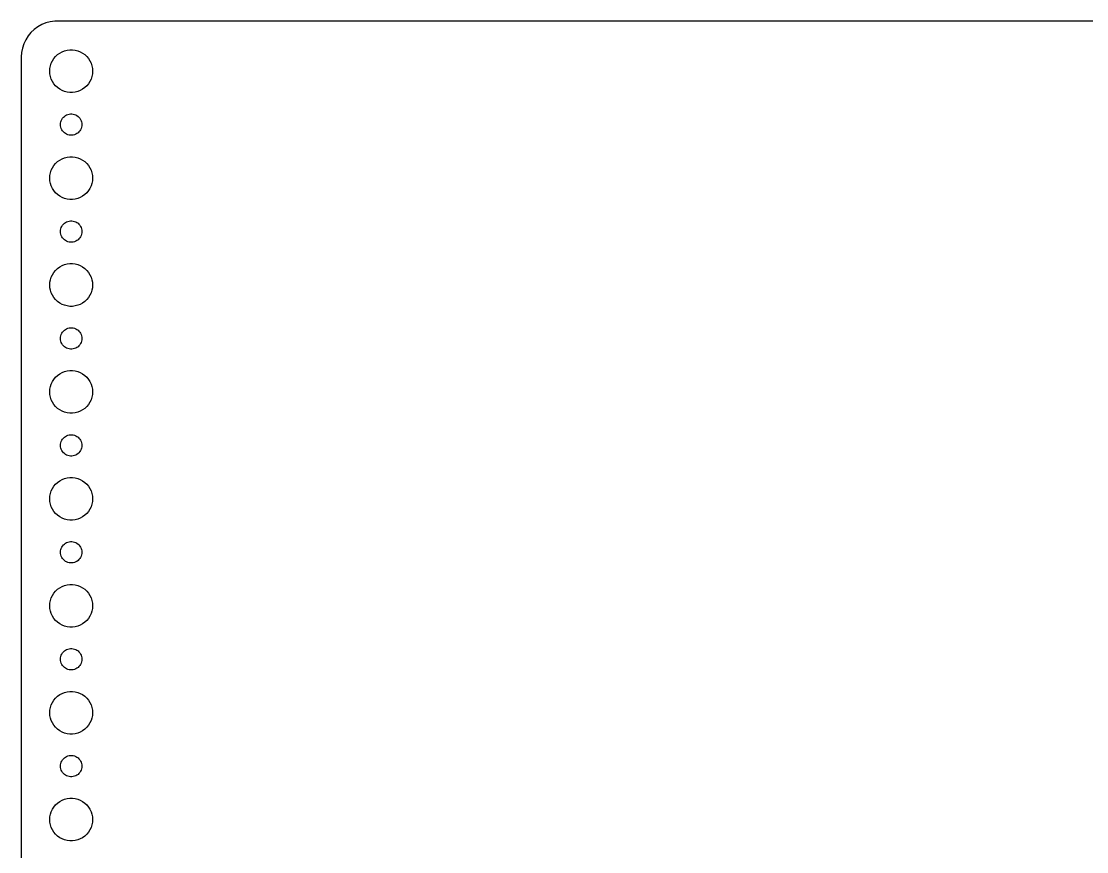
# Model space of a CAD drawing. Header units: metres. Extents: x -150 to 150, y -112 to 112.
# Drawn here: x -149.5 to 0, y -4.5 to 112 of the extents above; entities that cross this region are included whole.
import ezdxf

# ---------------------------------------------------------------- set-up
doc = ezdxf.new("R2010")
doc.units = ezdxf.units.M

msp = doc.modelspace()

# ---------------------------------------------------------------- linework, layer by layer
for p, q in [((-147.687, 110.853), (-148.145, 110.423)), ((-147.179, 111.222), (-147.687, 110.853)), ((-146.629, 111.524), (-147.179, 111.222)), ((-146.045, 111.755), (-146.629, 111.524)), ((-145.437, 111.911), (-146.045, 111.755)), ((-144.814, 111.99), (-145.437, 111.911)), ((144.814, 111.99), (-144.814, 111.99)), ((-148.882, 109.409), (-149.149, 108.841)), ((-148.545, 109.939), (-148.882, 109.409)), ((-148.145, 110.423), (-148.545, 109.939)), ((-149.343, 108.243), (-149.461, 107.627)), ((-149.149, 108.841), (-149.343, 108.243)), ((-144.107, 107.533), (-143.777, 107.714)), ((-143.777, 107.714), (-143.427, 107.853)), ((-143.427, 107.853), (-143.062, 107.947)), ((-143.062, 107.947), (-142.688, 107.994)), ((-142.688, 107.994), (-142.312, 107.994)), ((-142.312, 107.994), (-141.938, 107.947)), ((-141.938, 107.947), (-141.573, 107.853)), ((-141.573, 107.853), (-141.223, 107.714)), ((-141.223, 107.714), (-140.893, 107.533)), ((-149.461, 107.627), (-149.5, 107)), ((-149.5, 107), (-149.5, -107)), ((-145.289, 106.104), (-145.129, 106.445)), ((-145.129, 106.445), (-144.927, 106.763)), ((-144.927, 106.763), (-144.687, 107.054)), ((-144.687, 107.054), (-144.412, 107.312)), ((-144.412, 107.312), (-144.107, 107.533)), ((-140.893, 107.533), (-140.588, 107.312)), ((-140.588, 107.312), (-140.313, 107.054)), ((-140.313, 107.054), (-140.073, 106.763)), ((-140.073, 106.763), (-139.871, 106.445)), ((-139.871, 106.445), (-139.711, 106.104)), ((-145.5, 105), (-145.476, 105.376)), ((-145.476, 104.624), (-145.5, 105)), ((-145.476, 105.376), (-145.406, 105.746)), ((-145.406, 105.746), (-145.289, 106.104)), ((-139.711, 106.104), (-139.594, 105.746)), ((-139.594, 105.746), (-139.524, 105.376)), ((-139.524, 105.376), (-139.5, 105)), ((-139.5, 105), (-139.524, 104.624)), ((-145.406, 104.254), (-145.476, 104.624)), ((-145.289, 103.896), (-145.406, 104.254)), ((-145.129, 103.555), (-145.289, 103.896)), ((-144.927, 103.237), (-145.129, 103.555)), ((-144.687, 102.946), (-144.927, 103.237)), ((-140.073, 103.237), (-140.313, 102.946)), ((-139.871, 103.555), (-140.073, 103.237)), ((-139.711, 103.896), (-139.871, 103.555)), ((-139.594, 104.254), (-139.711, 103.896)), ((-139.524, 104.624), (-139.594, 104.254)), ((-144.412, 102.688), (-144.687, 102.946)), ((-144.107, 102.467), (-144.412, 102.688)), ((-143.777, 102.286), (-144.107, 102.467)), ((-143.427, 102.147), (-143.777, 102.286)), ((-143.062, 102.053), (-143.427, 102.147)), ((-142.688, 102.006), (-143.062, 102.053)), ((-142.312, 102.006), (-142.688, 102.006)), ((-141.938, 102.053), (-142.312, 102.006)), ((-141.573, 102.147), (-141.938, 102.053)), ((-141.223, 102.286), (-141.573, 102.147)), ((-140.893, 102.467), (-141.223, 102.286)), ((-140.588, 102.688), (-140.893, 102.467)), ((-140.313, 102.946), (-140.588, 102.688)), ((-143.456, 98.6558), (-143.304, 98.7665)), ((-143.304, 98.7665), (-143.139, 98.8572)), ((-143.139, 98.8572), (-142.964, 98.9266)), ((-142.964, 98.9266), (-142.781, 98.9734)), ((-142.781, 98.9734), (-142.594, 98.997)), ((-142.594, 98.997), (-142.406, 98.997)), ((-142.406, 98.997), (-142.219, 98.9734)), ((-142.219, 98.9734), (-142.036, 98.9266)), ((-142.036, 98.9266), (-141.861, 98.8572)), ((-141.861, 98.8572), (-141.696, 98.7665)), ((-141.696, 98.7665), (-141.544, 98.6558)), ((-144, 97.5), (-143.988, 97.688)), ((-143.988, 97.312), (-144, 97.5)), ((-143.988, 97.688), (-143.953, 97.873)), ((-143.953, 97.127), (-143.988, 97.312)), ((-143.953, 97.873), (-143.895, 98.0522)), ((-143.895, 98.0522), (-143.814, 98.2226)), ((-143.814, 98.2226), (-143.714, 98.3817)), ((-143.714, 98.3817), (-143.593, 98.5268)), ((-143.593, 98.5268), (-143.456, 98.6558)), ((-141.544, 98.6558), (-141.407, 98.5268)), ((-141.407, 98.5268), (-141.286, 98.3817)), ((-141.286, 98.3817), (-141.186, 98.2226)), ((-141.186, 98.2226), (-141.105, 98.0522)), ((-141.105, 98.0522), (-141.047, 97.873)), ((-141.047, 97.873), (-141.012, 97.688)), ((-141.012, 97.312), (-141.047, 97.127)), ((-141.012, 97.688), (-141, 97.5)), ((-141, 97.5), (-141.012, 97.312)), ((-143.895, 96.9478), (-143.953, 97.127)), ((-143.814, 96.7774), (-143.895, 96.9478)), ((-143.714, 96.6183), (-143.814, 96.7774)), ((-143.593, 96.4732), (-143.714, 96.6183)), ((-143.456, 96.3442), (-143.593, 96.4732)), ((-143.304, 96.2335), (-143.456, 96.3442)), ((-143.139, 96.1428), (-143.304, 96.2335)), ((-142.964, 96.0734), (-143.139, 96.1428)), ((-142.781, 96.0266), (-142.964, 96.0734)), ((-142.594, 96.003), (-142.781, 96.0266)), ((-142.406, 96.003), (-142.594, 96.003)), ((-142.219, 96.0266), (-142.406, 96.003)), ((-142.036, 96.0734), (-142.219, 96.0266)), ((-141.861, 96.1428), (-142.036, 96.0734)), ((-141.696, 96.2335), (-141.861, 96.1428)), ((-141.544, 96.3442), (-141.696, 96.2335)), ((-141.407, 96.4732), (-141.544, 96.3442)), ((-141.286, 96.6183), (-141.407, 96.4732)), ((-141.186, 96.7774), (-141.286, 96.6183)), ((-141.105, 96.9478), (-141.186, 96.7774)), ((-141.047, 97.127), (-141.105, 96.9478)), ((-144.107, 92.533), (-143.777, 92.7145)), ((-143.777, 92.7145), (-143.427, 92.8532)), ((-143.427, 92.8532), (-143.062, 92.9469)), ((-143.062, 92.9469), (-142.688, 92.9941)), ((-142.688, 92.9941), (-142.312, 92.9941)), ((-142.312, 92.9941), (-141.938, 92.9469)), ((-141.938, 92.9469), (-141.573, 92.8532)), ((-141.573, 92.8532), (-141.223, 92.7145)), ((-141.223, 92.7145), (-140.893, 92.533)), ((-145.289, 91.1044), (-145.129, 91.4453)), ((-145.129, 91.4453), (-144.927, 91.7634)), ((-144.927, 91.7634), (-144.687, 92.0536)), ((-144.687, 92.0536), (-144.412, 92.3115)), ((-144.412, 92.3115), (-144.107, 92.533)), ((-140.893, 92.533), (-140.588, 92.3115)), ((-140.588, 92.3115), (-140.313, 92.0536)), ((-140.313, 92.0536), (-140.073, 91.7634)), ((-140.073, 91.7634), (-139.871, 91.4453)), ((-139.871, 91.4453), (-139.711, 91.1044)), ((-145.5, 90), (-145.476, 90.376)), ((-145.476, 89.624), (-145.5, 90)), ((-145.476, 90.376), (-145.406, 90.7461)), ((-145.406, 90.7461), (-145.289, 91.1044)), ((-139.711, 91.1044), (-139.594, 90.7461)), ((-139.594, 90.7461), (-139.524, 90.376)), ((-139.524, 90.376), (-139.5, 90)), ((-139.5, 90), (-139.524, 89.624)), ((-145.406, 89.2539), (-145.476, 89.624)), ((-145.289, 88.8956), (-145.406, 89.2539)), ((-145.129, 88.5547), (-145.289, 88.8956)), ((-144.927, 88.2366), (-145.129, 88.5547)), ((-144.687, 87.9464), (-144.927, 88.2366)), ((-140.073, 88.2366), (-140.313, 87.9464)), ((-139.871, 88.5547), (-140.073, 88.2366)), ((-139.711, 88.8956), (-139.871, 88.5547)), ((-139.594, 89.2539), (-139.711, 88.8956)), ((-139.524, 89.624), (-139.594, 89.2539)), ((-144.412, 87.6885), (-144.687, 87.9464)), ((-144.107, 87.467), (-144.412, 87.6885)), ((-143.777, 87.2855), (-144.107, 87.467)), ((-143.427, 87.1468), (-143.777, 87.2855)), ((-143.062, 87.0531), (-143.427, 87.1468)), ((-142.688, 87.0059), (-143.062, 87.0531)), ((-142.312, 87.0059), (-142.688, 87.0059)), ((-141.938, 87.0531), (-142.312, 87.0059)), ((-141.573, 87.1468), (-141.938, 87.0531)), ((-141.223, 87.2855), (-141.573, 87.1468)), ((-140.893, 87.467), (-141.223, 87.2855)), ((-140.588, 87.6885), (-140.893, 87.467)), ((-140.313, 87.9464), (-140.588, 87.6885)), ((-143.456, 83.6558), (-143.304, 83.7665)), ((-143.304, 83.7665), (-143.139, 83.8572)), ((-143.139, 83.8572), (-142.964, 83.9266)), ((-142.964, 83.9266), (-142.781, 83.9734)), ((-142.781, 83.9734), (-142.594, 83.997)), ((-142.594, 83.997), (-142.406, 83.997)), ((-142.406, 83.997), (-142.219, 83.9734)), ((-142.219, 83.9734), (-142.036, 83.9266)), ((-142.036, 83.9266), (-141.861, 83.8572)), ((-141.861, 83.8572), (-141.696, 83.7665)), ((-141.696, 83.7665), (-141.544, 83.6558)), ((-144, 82.5), (-143.988, 82.688)), ((-143.988, 82.312), (-144, 82.5)), ((-143.988, 82.688), (-143.953, 82.873)), ((-143.953, 82.127), (-143.988, 82.312)), ((-143.953, 82.873), (-143.895, 83.0522)), ((-143.895, 83.0522), (-143.814, 83.2226)), ((-143.814, 83.2226), (-143.714, 83.3817)), ((-143.714, 83.3817), (-143.593, 83.5268)), ((-143.593, 83.5268), (-143.456, 83.6558)), ((-141.544, 83.6558), (-141.407, 83.5268)), ((-141.407, 83.5268), (-141.286, 83.3817)), ((-141.286, 83.3817), (-141.186, 83.2226)), ((-141.186, 83.2226), (-141.105, 83.0522)), ((-141.105, 83.0522), (-141.047, 82.873)), ((-141.047, 82.873), (-141.012, 82.688)), ((-141.012, 82.312), (-141.047, 82.127)), ((-141.012, 82.688), (-141, 82.5)), ((-141, 82.5), (-141.012, 82.312)), ((-143.895, 81.9478), (-143.953, 82.127)), ((-143.814, 81.7774), (-143.895, 81.9478)), ((-143.714, 81.6183), (-143.814, 81.7774)), ((-143.593, 81.4732), (-143.714, 81.6183)), ((-143.456, 81.3442), (-143.593, 81.4732)), ((-143.304, 81.2335), (-143.456, 81.3442)), ((-143.139, 81.1428), (-143.304, 81.2335)), ((-142.964, 81.0734), (-143.139, 81.1428)), ((-142.781, 81.0266), (-142.964, 81.0734)), ((-142.594, 81.003), (-142.781, 81.0266)), ((-142.406, 81.003), (-142.594, 81.003)), ((-142.219, 81.0266), (-142.406, 81.003)), ((-142.036, 81.0734), (-142.219, 81.0266)), ((-141.861, 81.1428), (-142.036, 81.0734)), ((-141.696, 81.2335), (-141.861, 81.1428)), ((-141.544, 81.3442), (-141.696, 81.2335)), ((-141.407, 81.4732), (-141.544, 81.3442)), ((-141.286, 81.6183), (-141.407, 81.4732)), ((-141.186, 81.7774), (-141.286, 81.6183)), ((-141.105, 81.9478), (-141.186, 81.7774)), ((-141.047, 82.127), (-141.105, 81.9478)), ((-143.777, 77.7145), (-143.427, 77.8532)), ((-143.427, 77.8532), (-143.062, 77.9469)), ((-143.062, 77.9469), (-142.688, 77.9941)), ((-142.688, 77.9941), (-142.312, 77.9941)), ((-142.312, 77.9941), (-141.938, 77.9469)), ((-141.938, 77.9469), (-141.573, 77.8532)), ((-141.573, 77.8532), (-141.223, 77.7145)), ((-145.289, 76.1044), (-145.129, 76.4453)), ((-145.129, 76.4453), (-144.927, 76.7634)), ((-144.927, 76.7634), (-144.687, 77.0536)), ((-144.687, 77.0536), (-144.412, 77.3115)), ((-144.412, 77.3115), (-144.107, 77.533)), ((-144.107, 77.533), (-143.777, 77.7145)), ((-141.223, 77.7145), (-140.893, 77.533)), ((-140.893, 77.533), (-140.588, 77.3115)), ((-140.588, 77.3115), (-140.313, 77.0536)), ((-140.313, 77.0536), (-140.073, 76.7634)), ((-140.073, 76.7634), (-139.871, 76.4453)), ((-139.871, 76.4453), (-139.711, 76.1044)), ((-145.5, 75), (-145.476, 75.376)), ((-145.476, 74.624), (-145.5, 75)), ((-145.476, 75.376), (-145.406, 75.7461)), ((-145.406, 75.7461), (-145.289, 76.1044)), ((-139.711, 76.1044), (-139.594, 75.7461)), ((-139.594, 75.7461), (-139.524, 75.376)), ((-139.524, 75.376), (-139.5, 75)), ((-139.5, 75), (-139.524, 74.624)), ((-145.406, 74.2539), (-145.476, 74.624)), ((-145.289, 73.8956), (-145.406, 74.2539)), ((-145.129, 73.5547), (-145.289, 73.8956)), ((-144.927, 73.2366), (-145.129, 73.5547)), ((-139.871, 73.5547), (-140.073, 73.2366)), ((-139.711, 73.8956), (-139.871, 73.5547)), ((-139.594, 74.2539), (-139.711, 73.8956)), ((-139.524, 74.624), (-139.594, 74.2539)), ((-144.687, 72.9464), (-144.927, 73.2366)), ((-144.412, 72.6885), (-144.687, 72.9464)), ((-144.107, 72.467), (-144.412, 72.6885)), ((-143.777, 72.2855), (-144.107, 72.467)), ((-143.427, 72.1468), (-143.777, 72.2855)), ((-143.062, 72.0531), (-143.427, 72.1468)), ((-142.688, 72.0059), (-143.062, 72.0531)), ((-142.312, 72.0059), (-142.688, 72.0059)), ((-141.938, 72.0531), (-142.312, 72.0059)), ((-141.573, 72.1468), (-141.938, 72.0531)), ((-141.223, 72.2855), (-141.573, 72.1468)), ((-140.893, 72.467), (-141.223, 72.2855)), ((-140.588, 72.6885), (-140.893, 72.467)), ((-140.313, 72.9464), (-140.588, 72.6885)), ((-140.073, 73.2366), (-140.313, 72.9464)), ((-143.304, 68.7665), (-143.139, 68.8572)), ((-143.139, 68.8572), (-142.964, 68.9266)), ((-142.964, 68.9266), (-142.781, 68.9734)), ((-142.781, 68.9734), (-142.594, 68.997)), ((-142.594, 68.997), (-142.406, 68.997)), ((-142.406, 68.997), (-142.219, 68.9734)), ((-142.219, 68.9734), (-142.036, 68.9266)), ((-142.036, 68.9266), (-141.861, 68.8572)), ((-141.861, 68.8572), (-141.696, 68.7665)), ((-144, 67.5), (-143.988, 67.688)), ((-143.988, 67.312), (-144, 67.5)), ((-143.988, 67.688), (-143.953, 67.873)), ((-143.953, 67.127), (-143.988, 67.312)), ((-143.953, 67.873), (-143.895, 68.0522)), ((-143.895, 68.0522), (-143.814, 68.2226)), ((-143.814, 68.2226), (-143.714, 68.3817)), ((-143.714, 68.3817), (-143.593, 68.5268)), ((-143.593, 68.5268), (-143.456, 68.6558)), ((-143.456, 68.6558), (-143.304, 68.7665)), ((-141.696, 68.7665), (-141.544, 68.6558)), ((-141.544, 68.6558), (-141.407, 68.5268)), ((-141.407, 68.5268), (-141.286, 68.3817)), ((-141.286, 68.3817), (-141.186, 68.2226)), ((-141.186, 68.2226), (-141.105, 68.0522)), ((-141.105, 68.0522), (-141.047, 67.873)), ((-141.047, 67.873), (-141.012, 67.688)), ((-141.012, 67.312), (-141.047, 67.127)), ((-141.012, 67.688), (-141, 67.5)), ((-141, 67.5), (-141.012, 67.312)), ((-143.895, 66.9478), (-143.953, 67.127)), ((-143.814, 66.7774), (-143.895, 66.9478)), ((-143.714, 66.6183), (-143.814, 66.7774)), ((-143.593, 66.4732), (-143.714, 66.6183)), ((-143.456, 66.3442), (-143.593, 66.4732)), ((-143.304, 66.2335), (-143.456, 66.3442)), ((-143.139, 66.1428), (-143.304, 66.2335)), ((-142.964, 66.0734), (-143.139, 66.1428)), ((-142.781, 66.0266), (-142.964, 66.0734)), ((-142.594, 66.003), (-142.781, 66.0266)), ((-142.406, 66.003), (-142.594, 66.003)), ((-142.219, 66.0266), (-142.406, 66.003)), ((-142.036, 66.0734), (-142.219, 66.0266)), ((-141.861, 66.1428), (-142.036, 66.0734)), ((-141.696, 66.2335), (-141.861, 66.1428)), ((-141.544, 66.3442), (-141.696, 66.2335)), ((-141.407, 66.4732), (-141.544, 66.3442)), ((-141.286, 66.6183), (-141.407, 66.4732)), ((-141.186, 66.7774), (-141.286, 66.6183)), ((-141.105, 66.9478), (-141.186, 66.7774)), ((-141.047, 67.127), (-141.105, 66.9478)), ((-143.777, 62.7145), (-143.427, 62.8532)), ((-143.427, 62.8532), (-143.062, 62.9469)), ((-143.062, 62.9469), (-142.688, 62.9941)), ((-142.688, 62.9941), (-142.312, 62.9941)), ((-142.312, 62.9941), (-141.938, 62.9469)), ((-141.938, 62.9469), (-141.573, 62.8532)), ((-141.573, 62.8532), (-141.223, 62.7145)), ((-145.289, 61.1044), (-145.129, 61.4453)), ((-145.129, 61.4453), (-144.927, 61.7634)), ((-144.927, 61.7634), (-144.687, 62.0536)), ((-144.687, 62.0536), (-144.412, 62.3115)), ((-144.412, 62.3115), (-144.107, 62.533)), ((-144.107, 62.533), (-143.777, 62.7145)), ((-141.223, 62.7145), (-140.893, 62.533)), ((-140.893, 62.533), (-140.588, 62.3115)), ((-140.588, 62.3115), (-140.313, 62.0536)), ((-140.313, 62.0536), (-140.073, 61.7634)), ((-140.073, 61.7634), (-139.871, 61.4453)), ((-139.871, 61.4453), (-139.711, 61.1044)), ((-145.5, 60), (-145.476, 60.376)), ((-145.476, 59.624), (-145.5, 60)), ((-145.476, 60.376), (-145.406, 60.7461)), ((-145.406, 60.7461), (-145.289, 61.1044)), ((-139.711, 61.1044), (-139.594, 60.7461)), ((-139.594, 60.7461), (-139.524, 60.376)), ((-139.524, 60.376), (-139.5, 60)), ((-139.5, 60), (-139.524, 59.624)), ((-145.406, 59.2539), (-145.476, 59.624)), ((-145.289, 58.8956), (-145.406, 59.2539)), ((-145.129, 58.5547), (-145.289, 58.8956)), ((-144.927, 58.2366), (-145.129, 58.5547)), ((-139.871, 58.5547), (-140.073, 58.2366)), ((-139.711, 58.8956), (-139.871, 58.5547)), ((-139.594, 59.2539), (-139.711, 58.8956)), ((-139.524, 59.624), (-139.594, 59.2539)), ((-144.687, 57.9464), (-144.927, 58.2366)), ((-144.412, 57.6885), (-144.687, 57.9464)), ((-144.107, 57.467), (-144.412, 57.6885)), ((-143.777, 57.2855), (-144.107, 57.467)), ((-143.427, 57.1468), (-143.777, 57.2855)), ((-143.062, 57.0531), (-143.427, 57.1468)), ((-142.688, 57.0059), (-143.062, 57.0531)), ((-142.312, 57.0059), (-142.688, 57.0059)), ((-141.938, 57.0531), (-142.312, 57.0059)), ((-141.573, 57.1468), (-141.938, 57.0531)), ((-141.223, 57.2855), (-141.573, 57.1468)), ((-140.893, 57.467), (-141.223, 57.2855)), ((-140.588, 57.6885), (-140.893, 57.467)), ((-140.313, 57.9464), (-140.588, 57.6885)), ((-140.073, 58.2366), (-140.313, 57.9464)), ((-143.304, 53.7665), (-143.139, 53.8572)), ((-143.139, 53.8572), (-142.964, 53.9266)), ((-142.964, 53.9266), (-142.781, 53.9734)), ((-142.781, 53.9734), (-142.594, 53.997)), ((-142.594, 53.997), (-142.406, 53.997)), ((-142.406, 53.997), (-142.219, 53.9734)), ((-142.219, 53.9734), (-142.036, 53.9266)), ((-142.036, 53.9266), (-141.861, 53.8572)), ((-141.861, 53.8572), (-141.696, 53.7665)), ((-144, 52.5), (-143.988, 52.688)), ((-143.988, 52.312), (-144, 52.5)), ((-143.988, 52.688), (-143.953, 52.873)), ((-143.953, 52.873), (-143.895, 53.0522)), ((-143.895, 53.0522), (-143.814, 53.2226)), ((-143.814, 53.2226), (-143.714, 53.3817)), ((-143.714, 53.3817), (-143.593, 53.5268)), ((-143.593, 53.5268), (-143.456, 53.6558)), ((-143.456, 53.6558), (-143.304, 53.7665)), ((-141.696, 53.7665), (-141.544, 53.6558)), ((-141.544, 53.6558), (-141.407, 53.5268)), ((-141.407, 53.5268), (-141.286, 53.3817)), ((-141.286, 53.3817), (-141.186, 53.2226)), ((-141.186, 53.2226), (-141.105, 53.0522)), ((-141.105, 53.0522), (-141.047, 52.873)), ((-141.047, 52.873), (-141.012, 52.688)), ((-141.012, 52.688), (-141, 52.5)), ((-141, 52.5), (-141.012, 52.312)), ((-143.953, 52.127), (-143.988, 52.312)), ((-143.895, 51.9478), (-143.953, 52.127)), ((-143.814, 51.7774), (-143.895, 51.9478)), ((-143.714, 51.6183), (-143.814, 51.7774)), ((-143.593, 51.4732), (-143.714, 51.6183)), ((-143.456, 51.3442), (-143.593, 51.4732)), ((-143.304, 51.2335), (-143.456, 51.3442)), ((-143.139, 51.1428), (-143.304, 51.2335)), ((-142.964, 51.0734), (-143.139, 51.1428)), ((-142.781, 51.0266), (-142.964, 51.0734)), ((-142.594, 51.003), (-142.781, 51.0266)), ((-142.406, 51.003), (-142.594, 51.003)), ((-142.219, 51.0266), (-142.406, 51.003)), ((-142.036, 51.0734), (-142.219, 51.0266)), ((-141.861, 51.1428), (-142.036, 51.0734)), ((-141.696, 51.2335), (-141.861, 51.1428)), ((-141.544, 51.3442), (-141.696, 51.2335)), ((-141.407, 51.4732), (-141.544, 51.3442)), ((-141.286, 51.6183), (-141.407, 51.4732)), ((-141.186, 51.7774), (-141.286, 51.6183)), ((-141.105, 51.9478), (-141.186, 51.7774)), ((-141.047, 52.127), (-141.105, 51.9478)), ((-141.012, 52.312), (-141.047, 52.127)), ((-143.777, 47.7145), (-143.427, 47.8532)), ((-143.427, 47.8532), (-143.062, 47.9469)), ((-143.062, 47.9469), (-142.688, 47.9941)), ((-142.688, 47.9941), (-142.312, 47.9941)), ((-142.312, 47.9941), (-141.938, 47.9469)), ((-141.938, 47.9469), (-141.573, 47.8532)), ((-141.573, 47.8532), (-141.223, 47.7145)), ((-145.289, 46.1044), (-145.129, 46.4453)), ((-145.129, 46.4453), (-144.927, 46.7634)), ((-144.927, 46.7634), (-144.687, 47.0536)), ((-144.687, 47.0536), (-144.412, 47.3115)), ((-144.412, 47.3115), (-144.107, 47.533)), ((-144.107, 47.533), (-143.777, 47.7145)), ((-141.223, 47.7145), (-140.893, 47.533)), ((-140.893, 47.533), (-140.588, 47.3115)), ((-140.588, 47.3115), (-140.313, 47.0536)), ((-140.313, 47.0536), (-140.073, 46.7634)), ((-140.073, 46.7634), (-139.871, 46.4453)), ((-139.871, 46.4453), (-139.711, 46.1044)), ((-145.5, 45), (-145.476, 45.376)), ((-145.476, 44.624), (-145.5, 45)), ((-145.476, 45.376), (-145.406, 45.7461)), ((-145.406, 45.7461), (-145.289, 46.1044)), ((-139.711, 46.1044), (-139.594, 45.7461)), ((-139.594, 45.7461), (-139.524, 45.376)), ((-139.524, 45.376), (-139.5, 45)), ((-139.5, 45), (-139.524, 44.624)), ((-145.406, 44.2539), (-145.476, 44.624)), ((-145.289, 43.8956), (-145.406, 44.2539)), ((-145.129, 43.5547), (-145.289, 43.8956)), ((-144.927, 43.2366), (-145.129, 43.5547)), ((-139.871, 43.5547), (-140.073, 43.2366)), ((-139.711, 43.8956), (-139.871, 43.5547)), ((-139.594, 44.2539), (-139.711, 43.8956)), ((-139.524, 44.624), (-139.594, 44.2539)), ((-144.687, 42.9464), (-144.927, 43.2366)), ((-144.412, 42.6885), (-144.687, 42.9464)), ((-144.107, 42.467), (-144.412, 42.6885)), ((-143.777, 42.2855), (-144.107, 42.467)), ((-143.427, 42.1468), (-143.777, 42.2855)), ((-143.062, 42.0531), (-143.427, 42.1468)), ((-142.688, 42.0059), (-143.062, 42.0531)), ((-142.312, 42.0059), (-142.688, 42.0059)), ((-141.938, 42.0531), (-142.312, 42.0059)), ((-141.573, 42.1468), (-141.938, 42.0531)), ((-141.223, 42.2855), (-141.573, 42.1468)), ((-140.893, 42.467), (-141.223, 42.2855)), ((-140.588, 42.6885), (-140.893, 42.467)), ((-140.313, 42.9464), (-140.588, 42.6885)), ((-140.073, 43.2366), (-140.313, 42.9464)), ((-143.139, 38.8572), (-142.964, 38.9266)), ((-142.964, 38.9266), (-142.781, 38.9734)), ((-142.781, 38.9734), (-142.594, 38.997)), ((-142.594, 38.997), (-142.406, 38.997)), ((-142.406, 38.997), (-142.219, 38.9734)), ((-142.219, 38.9734), (-142.036, 38.9266)), ((-142.036, 38.9266), (-141.861, 38.8572)), ((-144, 37.5), (-143.988, 37.688)), ((-143.988, 37.312), (-144, 37.5)), ((-143.988, 37.688), (-143.953, 37.873)), ((-143.953, 37.873), (-143.895, 38.0522)), ((-143.895, 38.0522), (-143.814, 38.2226)), ((-143.814, 38.2226), (-143.714, 38.3817)), ((-143.714, 38.3817), (-143.593, 38.5268)), ((-143.593, 38.5268), (-143.456, 38.6558)), ((-143.456, 38.6558), (-143.304, 38.7665)), ((-143.304, 38.7665), (-143.139, 38.8572)), ((-141.861, 38.8572), (-141.696, 38.7665)), ((-141.696, 38.7665), (-141.544, 38.6558)), ((-141.544, 38.6558), (-141.407, 38.5268)), ((-141.407, 38.5268), (-141.286, 38.3817)), ((-141.286, 38.3817), (-141.186, 38.2226)), ((-141.186, 38.2226), (-141.105, 38.0522)), ((-141.105, 38.0522), (-141.047, 37.873)), ((-141.047, 37.873), (-141.012, 37.688)), ((-141.012, 37.688), (-141, 37.5)), ((-141, 37.5), (-141.012, 37.312)), ((-143.953, 37.127), (-143.988, 37.312)), ((-143.895, 36.9478), (-143.953, 37.127)), ((-143.814, 36.7774), (-143.895, 36.9478)), ((-143.714, 36.6183), (-143.814, 36.7774)), ((-143.593, 36.4732), (-143.714, 36.6183)), ((-143.456, 36.3442), (-143.593, 36.4732)), ((-143.304, 36.2335), (-143.456, 36.3442)), ((-143.139, 36.1428), (-143.304, 36.2335)), ((-142.964, 36.0734), (-143.139, 36.1428)), ((-142.781, 36.0266), (-142.964, 36.0734)), ((-142.594, 36.003), (-142.781, 36.0266)), ((-142.406, 36.003), (-142.594, 36.003)), ((-142.219, 36.0266), (-142.406, 36.003)), ((-142.036, 36.0734), (-142.219, 36.0266)), ((-141.861, 36.1428), (-142.036, 36.0734)), ((-141.696, 36.2335), (-141.861, 36.1428)), ((-141.544, 36.3442), (-141.696, 36.2335)), ((-141.407, 36.4732), (-141.544, 36.3442)), ((-141.286, 36.6183), (-141.407, 36.4732)), ((-141.186, 36.7774), (-141.286, 36.6183)), ((-141.105, 36.9478), (-141.186, 36.7774)), ((-141.047, 37.127), (-141.105, 36.9478)), ((-141.012, 37.312), (-141.047, 37.127)), ((-143.427, 32.8532), (-143.062, 32.9469)), ((-143.062, 32.9469), (-142.688, 32.9941)), ((-142.688, 32.9941), (-142.312, 32.9941)), ((-142.312, 32.9941), (-141.938, 32.9469)), ((-141.938, 32.9469), (-141.573, 32.8532)), ((-145.289, 31.1044), (-145.129, 31.4453)), ((-145.129, 31.4453), (-144.927, 31.7634)), ((-144.927, 31.7634), (-144.687, 32.0536)), ((-144.687, 32.0536), (-144.412, 32.3115)), ((-144.412, 32.3115), (-144.107, 32.533)), ((-144.107, 32.533), (-143.777, 32.7145)), ((-143.777, 32.7145), (-143.427, 32.8532)), ((-141.573, 32.8532), (-141.223, 32.7145)), ((-141.223, 32.7145), (-140.893, 32.533)), ((-140.893, 32.533), (-140.588, 32.3115)), ((-140.588, 32.3115), (-140.313, 32.0536)), ((-140.313, 32.0536), (-140.073, 31.7634)), ((-140.073, 31.7634), (-139.871, 31.4453)), ((-139.871, 31.4453), (-139.711, 31.1044)), ((-145.5, 30), (-145.476, 30.376)), ((-145.476, 29.624), (-145.5, 30)), ((-145.476, 30.376), (-145.406, 30.7461)), ((-145.406, 30.7461), (-145.289, 31.1044)), ((-139.711, 31.1044), (-139.594, 30.7461)), ((-139.594, 30.7461), (-139.524, 30.376)), ((-139.524, 30.376), (-139.5, 30)), ((-139.5, 30), (-139.524, 29.624)), ((-145.406, 29.2539), (-145.476, 29.624)), ((-145.289, 28.8956), (-145.406, 29.2539)), ((-145.129, 28.5547), (-145.289, 28.8956)), ((-144.927, 28.2366), (-145.129, 28.5547)), ((-139.871, 28.5547), (-140.073, 28.2366)), ((-139.711, 28.8956), (-139.871, 28.5547)), ((-139.594, 29.2539), (-139.711, 28.8956)), ((-139.524, 29.624), (-139.594, 29.2539)), ((-144.687, 27.9464), (-144.927, 28.2366)), ((-144.412, 27.6884), (-144.687, 27.9464)), ((-144.107, 27.467), (-144.412, 27.6884)), ((-143.777, 27.2855), (-144.107, 27.467)), ((-143.427, 27.1468), (-143.777, 27.2855)), ((-143.062, 27.0531), (-143.427, 27.1468)), ((-142.688, 27.0059), (-143.062, 27.0531)), ((-142.312, 27.0059), (-142.688, 27.0059)), ((-141.938, 27.0531), (-142.312, 27.0059)), ((-141.573, 27.1468), (-141.938, 27.0531)), ((-141.223, 27.2855), (-141.573, 27.1468)), ((-140.893, 27.467), (-141.223, 27.2855)), ((-140.588, 27.6884), (-140.893, 27.467)), ((-140.313, 27.9464), (-140.588, 27.6884)), ((-140.073, 28.2366), (-140.313, 27.9464)), ((-143.139, 23.8572), (-142.964, 23.9266)), ((-142.964, 23.9266), (-142.781, 23.9734)), ((-142.781, 23.9734), (-142.594, 23.997)), ((-142.594, 23.997), (-142.406, 23.997)), ((-142.406, 23.997), (-142.219, 23.9734)), ((-142.219, 23.9734), (-142.036, 23.9266)), ((-142.036, 23.9266), (-141.861, 23.8572)), ((-144, 22.5), (-143.988, 22.688)), ((-143.988, 22.312), (-144, 22.5)), ((-143.988, 22.688), (-143.953, 22.873)), ((-143.953, 22.873), (-143.895, 23.0522)), ((-143.895, 23.0522), (-143.814, 23.2226)), ((-143.814, 23.2226), (-143.714, 23.3817)), ((-143.714, 23.3817), (-143.593, 23.5268)), ((-143.593, 23.5268), (-143.456, 23.6558)), ((-143.456, 23.6558), (-143.304, 23.7665)), ((-143.304, 23.7665), (-143.139, 23.8572)), ((-141.861, 23.8572), (-141.696, 23.7665)), ((-141.696, 23.7665), (-141.544, 23.6558)), ((-141.544, 23.6558), (-141.407, 23.5268)), ((-141.407, 23.5268), (-141.286, 23.3817)), ((-141.286, 23.3817), (-141.186, 23.2226)), ((-141.186, 23.2226), (-141.105, 23.0522)), ((-141.105, 23.0522), (-141.047, 22.873)), ((-141.047, 22.873), (-141.012, 22.688)), ((-141.012, 22.688), (-141, 22.5)), ((-141, 22.5), (-141.012, 22.312)), ((-143.953, 22.127), (-143.988, 22.312)), ((-143.895, 21.9478), (-143.953, 22.127)), ((-143.814, 21.7774), (-143.895, 21.9478)), ((-143.714, 21.6183), (-143.814, 21.7774)), ((-143.593, 21.4732), (-143.714, 21.6183)), ((-143.456, 21.3442), (-143.593, 21.4732)), ((-143.304, 21.2335), (-143.456, 21.3442)), ((-143.139, 21.1427), (-143.304, 21.2335)), ((-142.964, 21.0734), (-143.139, 21.1427)), ((-142.781, 21.0266), (-142.964, 21.0734)), ((-142.594, 21.003), (-142.781, 21.0266)), ((-142.406, 21.003), (-142.594, 21.003)), ((-142.219, 21.0266), (-142.406, 21.003)), ((-142.036, 21.0734), (-142.219, 21.0266)), ((-141.861, 21.1427), (-142.036, 21.0734)), ((-141.696, 21.2335), (-141.861, 21.1427)), ((-141.544, 21.3442), (-141.696, 21.2335)), ((-141.407, 21.4732), (-141.544, 21.3442)), ((-141.286, 21.6183), (-141.407, 21.4732)), ((-141.186, 21.7774), (-141.286, 21.6183)), ((-141.105, 21.9478), (-141.186, 21.7774)), ((-141.047, 22.127), (-141.105, 21.9478)), ((-141.012, 22.312), (-141.047, 22.127)), ((-143.427, 17.8532), (-143.062, 17.9469)), ((-143.062, 17.9469), (-142.688, 17.9941)), ((-142.688, 17.9941), (-142.312, 17.9941)), ((-142.312, 17.9941), (-141.938, 17.9469)), ((-141.938, 17.9469), (-141.573, 17.8532)), ((-145.289, 16.1044), (-145.129, 16.4453)), ((-145.129, 16.4453), (-144.927, 16.7634)), ((-144.927, 16.7634), (-144.687, 17.0536)), ((-144.687, 17.0536), (-144.412, 17.3115)), ((-144.412, 17.3115), (-144.107, 17.533)), ((-144.107, 17.533), (-143.777, 17.7145)), ((-143.777, 17.7145), (-143.427, 17.8532)), ((-141.573, 17.8532), (-141.223, 17.7145)), ((-141.223, 17.7145), (-140.893, 17.533)), ((-140.893, 17.533), (-140.588, 17.3115)), ((-140.588, 17.3115), (-140.313, 17.0536)), ((-140.313, 17.0536), (-140.073, 16.7634)), ((-140.073, 16.7634), (-139.871, 16.4453)), ((-139.871, 16.4453), (-139.711, 16.1044)), ((-145.5, 15), (-145.476, 15.376)), ((-145.476, 14.624), (-145.5, 15)), ((-145.476, 15.376), (-145.406, 15.7461)), ((-145.406, 15.7461), (-145.289, 16.1044)), ((-139.711, 16.1044), (-139.594, 15.7461)), ((-139.594, 15.7461), (-139.524, 15.376)), ((-139.524, 15.376), (-139.5, 15)), ((-139.5, 15), (-139.524, 14.624)), ((-145.406, 14.2539), (-145.476, 14.624)), ((-145.289, 13.8956), (-145.406, 14.2539)), ((-145.129, 13.5547), (-145.289, 13.8956)), ((-144.927, 13.2366), (-145.129, 13.5547)), ((-139.871, 13.5547), (-140.073, 13.2366)), ((-139.711, 13.8956), (-139.871, 13.5547)), ((-139.594, 14.2539), (-139.711, 13.8956)), ((-139.524, 14.624), (-139.594, 14.2539)), ((-144.687, 12.9464), (-144.927, 13.2366)), ((-144.412, 12.6884), (-144.687, 12.9464)), ((-144.107, 12.467), (-144.412, 12.6884)), ((-143.777, 12.2855), (-144.107, 12.467)), ((-143.427, 12.1468), (-143.777, 12.2855)), ((-143.062, 12.0531), (-143.427, 12.1468)), ((-142.688, 12.0059), (-143.062, 12.0531)), ((-142.312, 12.0059), (-142.688, 12.0059)), ((-141.938, 12.0531), (-142.312, 12.0059)), ((-141.573, 12.1468), (-141.938, 12.0531)), ((-141.223, 12.2855), (-141.573, 12.1468)), ((-140.893, 12.467), (-141.223, 12.2855)), ((-140.588, 12.6884), (-140.893, 12.467)), ((-140.313, 12.9464), (-140.588, 12.6884)), ((-140.073, 13.2366), (-140.313, 12.9464)), ((-142.964, 8.92657), (-142.781, 8.97342)), ((-142.781, 8.97342), (-142.594, 8.99704)), ((-142.594, 8.99704), (-142.406, 8.99704)), ((-142.406, 8.99704), (-142.219, 8.97342)), ((-142.219, 8.97342), (-142.036, 8.92657)), ((-144, 7.5), (-143.988, 7.68799)), ((-143.988, 7.312), (-144, 7.5)), ((-143.988, 7.68799), (-143.953, 7.87303)), ((-143.953, 7.87303), (-143.895, 8.05219)), ((-143.895, 8.05219), (-143.814, 8.22263)), ((-143.814, 8.22263), (-143.714, 8.38167)), ((-143.714, 8.38167), (-143.593, 8.52681)), ((-143.593, 8.52681), (-143.456, 8.65576)), ((-143.456, 8.65576), (-143.304, 8.76648)), ((-143.304, 8.76648), (-143.139, 8.85724)), ((-143.139, 8.85724), (-142.964, 8.92657)), ((-142.036, 8.92657), (-141.861, 8.85724)), ((-141.861, 8.85724), (-141.696, 8.76648)), ((-141.696, 8.76648), (-141.544, 8.65576)), ((-141.544, 8.65576), (-141.407, 8.52681)), ((-141.407, 8.52681), (-141.286, 8.38167)), ((-141.286, 8.38167), (-141.186, 8.22263)), ((-141.186, 8.22263), (-141.105, 8.05219)), ((-141.105, 8.05219), (-141.047, 7.87303)), ((-141.047, 7.87303), (-141.012, 7.68799)), ((-141.012, 7.68799), (-141, 7.5)), ((-141, 7.5), (-141.012, 7.312)), ((-143.953, 7.12695), (-143.988, 7.312)), ((-143.895, 6.9478), (-143.953, 7.12695)), ((-143.814, 6.77736), (-143.895, 6.9478)), ((-143.714, 6.61832), (-143.814, 6.77736)), ((-143.593, 6.47318), (-143.714, 6.61832)), ((-143.456, 6.34422), (-143.593, 6.47318)), ((-143.304, 6.23351), (-143.456, 6.34422)), ((-143.139, 6.14275), (-143.304, 6.23351)), ((-142.964, 6.07341), (-143.139, 6.14275)), ((-142.781, 6.02657), (-142.964, 6.07341)), ((-142.594, 6.00294), (-142.781, 6.02657)), ((-142.406, 6.00294), (-142.594, 6.00294)), ((-142.219, 6.02657), (-142.406, 6.00294)), ((-142.036, 6.07341), (-142.219, 6.02657)), ((-141.861, 6.14275), (-142.036, 6.07341)), ((-141.696, 6.23351), (-141.861, 6.14275)), ((-141.544, 6.34422), (-141.696, 6.23351)), ((-141.407, 6.47318), (-141.544, 6.34422)), ((-141.286, 6.61832), (-141.407, 6.47318)), ((-141.186, 6.77736), (-141.286, 6.61832)), ((-141.105, 6.9478), (-141.186, 6.77736)), ((-141.047, 7.12695), (-141.105, 6.9478)), ((-141.012, 7.312), (-141.047, 7.12695)), ((-143.062, 2.94685), (-142.688, 2.99408)), ((-142.688, 2.99408), (-142.312, 2.99408)), ((-142.312, 2.99408), (-141.938, 2.94685)), ((-145.129, 1.44525), (-144.927, 1.76335)), ((-144.927, 1.76335), (-144.687, 2.05363)), ((-144.687, 2.05363), (-144.412, 2.31154)), ((-144.412, 2.31154), (-144.107, 2.53297)), ((-144.107, 2.53297), (-143.777, 2.71448)), ((-143.777, 2.71448), (-143.427, 2.85316)), ((-143.427, 2.85316), (-143.062, 2.94685)), ((-141.938, 2.94685), (-141.573, 2.85316)), ((-141.573, 2.85316), (-141.223, 2.71448)), ((-141.223, 2.71448), (-140.893, 2.53297)), ((-140.893, 2.53297), (-140.588, 2.31154)), ((-140.588, 2.31154), (-140.313, 2.05363)), ((-140.313, 2.05363), (-140.073, 1.76335)), ((-140.073, 1.76335), (-139.871, 1.44525)), ((-145.5, 0), (-145.476, 0.37599)), ((-145.476, -0.37599), (-145.5, 0)), ((-145.476, 0.37599), (-145.406, 0.74606)), ((-145.406, 0.74606), (-145.289, 1.10437)), ((-145.289, 1.10437), (-145.129, 1.44525)), ((-139.871, 1.44525), (-139.711, 1.10437)), ((-139.711, 1.10437), (-139.594, 0.74606)), ((-139.594, 0.74606), (-139.524, 0.37599)), ((-139.524, 0.37599), (-139.5, 0)), ((-139.5, 0), (-139.524, -0.37599)), ((-145.406, -0.74606), (-145.476, -0.37599)), ((-145.289, -1.10437), (-145.406, -0.74606)), ((-145.129, -1.44525), (-145.289, -1.10437)), ((-144.927, -1.76335), (-145.129, -1.44525)), ((-139.871, -1.44525), (-140.073, -1.76335)), ((-139.711, -1.10437), (-139.871, -1.44525)), ((-139.594, -0.74606), (-139.711, -1.10437)), ((-139.524, -0.37599), (-139.594, -0.74606)), ((-144.687, -2.05363), (-144.927, -1.76335)), ((-144.412, -2.31154), (-144.687, -2.05363)), ((-144.107, -2.53297), (-144.412, -2.31154)), ((-143.777, -2.71448), (-144.107, -2.53297)), ((-143.427, -2.85316), (-143.777, -2.71448)), ((-143.062, -2.94685), (-143.427, -2.85316)), ((-142.688, -2.99408), (-143.062, -2.94685)), ((-141.938, -2.94685), (-142.312, -2.99408)), ((-141.573, -2.85316), (-141.938, -2.94685)), ((-141.223, -2.71448), (-141.573, -2.85316)), ((-140.893, -2.53297), (-141.223, -2.71448)), ((-140.588, -2.31154), (-140.893, -2.53297)), ((-140.313, -2.05363), (-140.588, -2.31154)), ((-140.073, -1.76335), (-140.313, -2.05363)), ((-142.312, -2.99408), (-142.688, -2.99408))]:
    msp.add_line(p, q)

doc.saveas('drawing.dxf')
